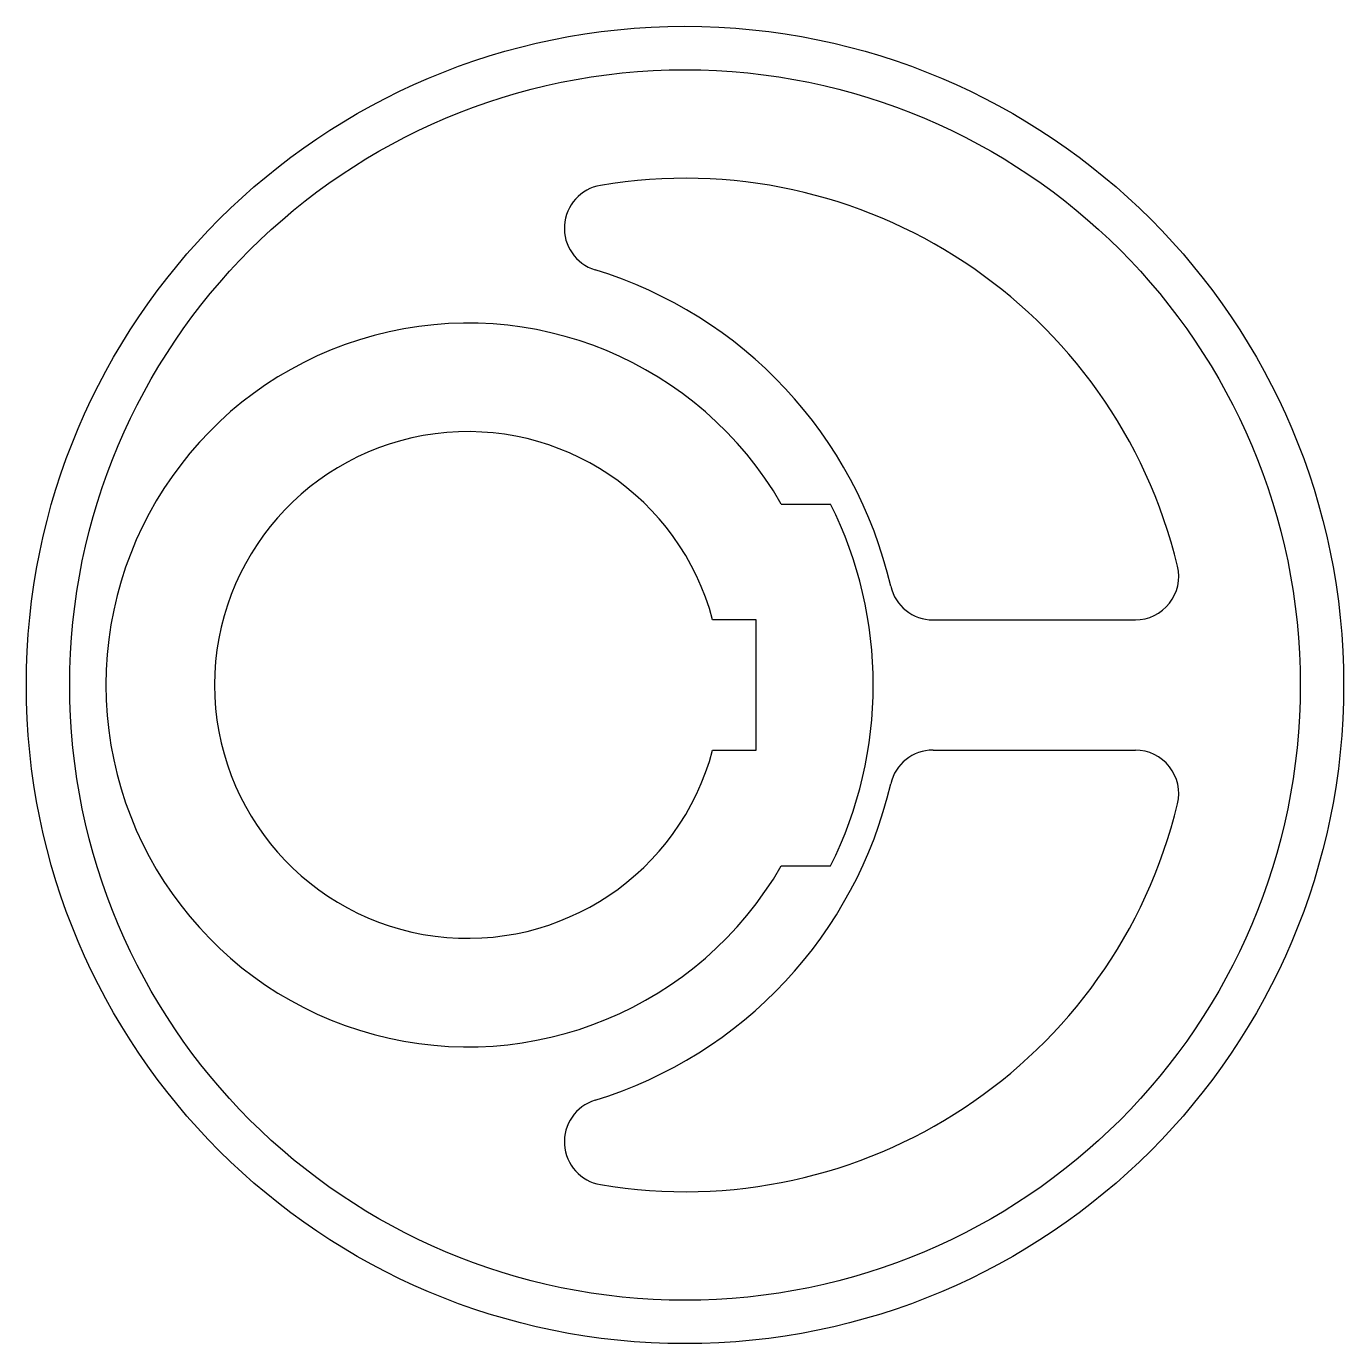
# Model space of a CAD drawing. Header units: millimetres. Extents: x 1936 to 2118, y 1382 to 1564.
import ezdxf

# ---------------------------------------------------------------- set-up
doc = ezdxf.new("R2010")
doc.units = ezdxf.units.MM

msp = doc.modelspace()

# ---------------------------------------------------------------- linework, layer by layer
for p, q in [((2040.56, 1498.48), (2047.37, 1498.48)), ((2061.53, 1482.48), (2089.48, 1482.48)), ((2061.53, 1464.48), (2089.48, 1464.48)), ((2040.56, 1448.48), (2047.37, 1448.48))]:
    msp.add_line(p, q)
msp.add_lwpolyline([(2031.08, 1464.48), (2037.08, 1464.48), (2037.08, 1482.48), (2031.08, 1482.48)])
for radius in [91, 85]:
    msp.add_circle((2027.26, 1473.48), radius)
for centre, radius, start, end in [((2027.26, 1473.48), 70, 13.5548, 99.5941), ((2016.59, 1536.58), 6, 99.5941, 252.9666), ((1997.26, 1473.48), 60, 13.1366, 72.9666), ((1997.26, 1473.48), 50, 30, 330), ((1997.26, 1473.48), 35, 14.9006, 345.0994), ((1997.26, 1473.48), 56, 333.4852, 26.5148), ((2089.48, 1488.48), 6, 270, 13.5548), ((2061.53, 1488.48), 6, 193.1366, 270), ((2061.53, 1458.48), 6, 90, 166.8634), ((2089.48, 1458.48), 6, 346.4452, 90), ((1997.26, 1473.48), 60, 287.0334, 346.8634), ((2027.26, 1473.48), 70, 260.4059, 346.4452), ((2016.59, 1410.37), 6, 107.0334, 260.4059)]:
    msp.add_arc(centre, radius, start, end)

doc.saveas('drawing.dxf')
